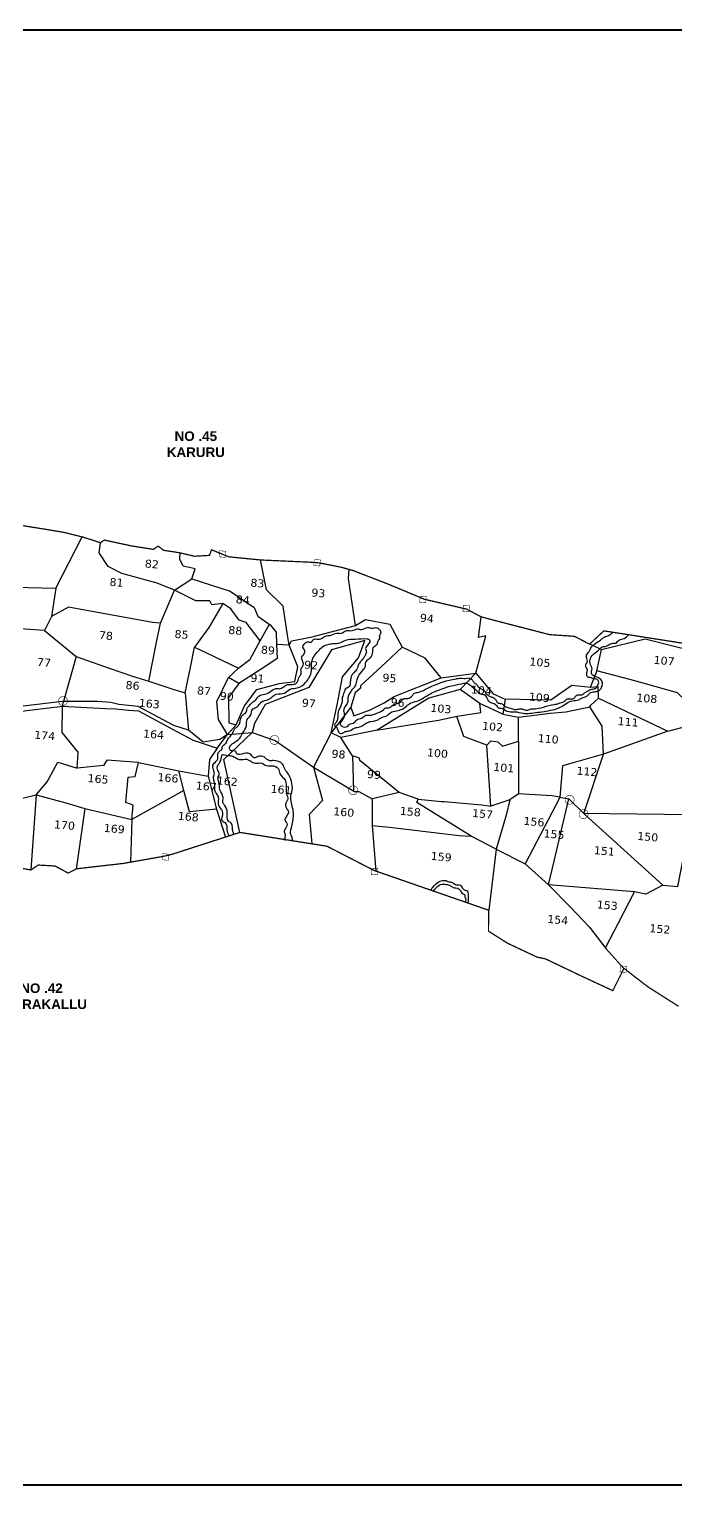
# Model space of a CAD drawing. Header units: inches. Extents: x 749926 to 764968, y 1657896 to 1663187.
# Drawn here: x 757515 to 759567, y 1657896 to 1662519 of the extents above; entities that cross this region are included whole.
import ezdxf
from ezdxf.enums import TextEntityAlignment as Align

# ---------------------------------------------------------------- set-up
doc = ezdxf.new("R2010")
doc.units = ezdxf.units.IN
doc.header["$MEASUREMENT"] = 0
doc.linetypes.add('ACAD_ISO02W100', pattern=[15, 12, -3])
for name, color, linetype in [('PLOT', 7, 'Continuous'), ('PLOT NO', 7, 'Continuous'), ('ROADS', 6, 'Continuous'), ('TANKS-STREAM', 4, 'Continuous'), ('VILLAGE BOUNDRY', 5, 'Continuous'), ('VILLAGE STONES', 240, 'Continuous')]:
    doc.layers.add(name, color=color, linetype=linetype)
doc.styles.get("Standard").update_dxf_attribs({"font": 'verdana_0.ttf'})

msp = doc.modelspace()

# ---------------------------------------------------------------- hatches: boundary and pattern name
at = {"layer": 'VILLAGE STONES'}
h = msp.add_hatch(color=256, dxfattribs=at)
edge = h.paths.add_edge_path(flags=16)
edge.add_arc((757622.2, 1660386.6), 13.6, -5.0068, 354.9932)
edge = h.paths.add_edge_path()
edge.add_arc((757622.2, 1660386.6), 15.3, -5.0068, 354.9932)
h = msp.add_hatch(color=256, dxfattribs=at)
edge = h.paths.add_edge_path(flags=16)
edge.add_arc((758293.5, 1660263.1), 13.6, -5.0068, 354.9932)
edge = h.paths.add_edge_path()
edge.add_arc((758293.5, 1660263.1), 15.3, -5.0068, 354.9932)
h = msp.add_hatch(color=256, dxfattribs=at)
edge = h.paths.add_edge_path(flags=16)
edge.add_arc((758543.1, 1660103.3), 13.6, -5.0068, 354.9932)
edge = h.paths.add_edge_path()
edge.add_arc((758543.1, 1660103.3), 15.3, -5.0068, 354.9932)
h = msp.add_hatch(color=256, dxfattribs=at)
edge = h.paths.add_edge_path(flags=16)
edge.add_arc((759230.4, 1660073.2), 13.6, -5.0068, 354.9932)
edge = h.paths.add_edge_path()
edge.add_arc((759230.4, 1660073.2), 15.3, -5.0068, 354.9932)
h = msp.add_hatch(color=256, dxfattribs=at)
edge = h.paths.add_edge_path(flags=16)
edge.add_arc((759274.6, 1660027.4), 13.6, -5.0068, 354.9932)
edge = h.paths.add_edge_path()
edge.add_arc((759274.6, 1660027.4), 15.3, -5.0068, 354.9932)

# ---------------------------------------------------------------- linework, layer by layer
at = {"layer": 'PLOT', "color": 5, "const_width": 6}
msp.add_lwpolyline([(749929, 1662515.9), (764964.6, 1662515.9), (764964.6, 1657898.6), (749929, 1657898.6)], close=True, dxfattribs=at)
at = {"layer": 'PLOT'}
for points in [[(757287.3, 1660752.2), (757599.7, 1660744.6), (757683, 1660907.4)], [(757931.9, 1660633.9), (757976.7, 1660738.5), (757921.5, 1660760.2), (757809.4, 1660790.7), (757765.7, 1660813.8), (757737.4, 1660857.2), (757741.2, 1660888.8)], [(757976.7, 1660738.5), (758031.5, 1660774.4), (758041.6, 1660805.6), (758004.1, 1660814.3), (757992.7, 1660836.9), (757994.4, 1660856.6)], [(758339.9, 1660564.1), (758334.6, 1660596), (758320.8, 1660687.5), (758268.6, 1660738.9), (758248.8, 1660834.2)], [(758339.9, 1660564.1), (758348, 1660577.1), (758408.8, 1660589.6), (758550.5, 1660626.4), (758528.8, 1660774.9), (758531, 1660804)], [(757599.7, 1660744.6), (757585.5, 1660655), (757563.8, 1660610), (757470.6, 1660616.6), (757283.3, 1660697.8)], [(758248.4, 1660577.2), (758203.3, 1660635.4), (758181.2, 1660642.9), (758155.5, 1660679.1), (758129.9, 1660696.2), (758095.1, 1660692.1), (758088.6, 1660704.7), (758043.5, 1660704.7), (757976.7, 1660738.5)], [(758031.5, 1660774.4), (758153.1, 1660735.6), (758229.5, 1660683.3), (758241.1, 1660655.6), (758279.4, 1660628.8), (758298.5, 1660605.4), (758300, 1660565.6), (758302.2, 1660521.9), (758265.9, 1660496.7), (758180.6, 1660442.6), (758147.5, 1660461.3), (758179.8, 1660490.3), (758216.7, 1660518.9), (758248.4, 1660577.2), (758277.5, 1660630.1)], [(758129.9, 1660696.2), (758084.7, 1660620.3), (758040.1, 1660557.4), (758077.7, 1660539.7), (758179.8, 1660490.3)], [(757664.1, 1660527.6), (757769, 1660491), (757843.3, 1660465.4), (757895.1, 1660449.8), (757918.2, 1660567.6), (757931.9, 1660633.9), (757906.3, 1660636.2), (757680.2, 1660676.6), (757639.4, 1660683.9), (757585.5, 1660655)], [(758550.5, 1660626.4), (758582.4, 1660645.6), (758659.1, 1660630.8), (758698.3, 1660557.1), (758646.4, 1660508.4), (758566.7, 1660434.9), (758566.7, 1660426.9), (758550, 1660412.6), (758535.5, 1660367), (758472.9, 1660285.8)], [(758932.3, 1660475), (758964.5, 1660593.8), (758941.4, 1660588.5), (758949.2, 1660653.7)], [(757563.8, 1660610), (757664.1, 1660527.6), (757624.1, 1660385.3)], [(757895.1, 1660449.8), (757971.3, 1660424.6), (758009.6, 1660412), (758026.5, 1660492.7), (758040.1, 1660557.3)], [(758171.8, 1660310.9), (758198.5, 1660371.6), (758237.1, 1660423), (758309.9, 1660442.1), (758358.3, 1660448.7), (758367.2, 1660495), (758339.9, 1660564.1), (758300, 1660565.6)], [(758472.9, 1660285.8), (758492.8, 1660374), (758508.9, 1660463.3), (758560.3, 1660523.5), (758580, 1660579.1), (758474.5, 1660548.6), (758402.7, 1660429), (758263.9, 1660375.3), (758229.6, 1660314.8), (758222.2, 1660286.4)], [(758535.5, 1660367), (758545, 1660339.7), (758595.4, 1660357.2), (758641.4, 1660381), (758673.3, 1660401), (758822.2, 1660460.6), (758771.7, 1660522.1), (758698.3, 1660557.1)], [(759316.6, 1660482.6), (759331.5, 1660550.1), (759293.6, 1660567)], [(759331.5, 1660550.1), (759469.9, 1660583.4), (759570.3, 1660558.4), (759702.6, 1660524.1), (759610.7, 1660308.4)], [(758144.2, 1660280.7), (758115.5, 1660328.3), (758110.2, 1660385.3), (758147.5, 1660461.3)], [(758822.2, 1660460.6), (758932.3, 1660475), (758882.7, 1660423), (758783.8, 1660395.6), (758619.7, 1660294.4), (758504.3, 1660270.3)], [(758932.3, 1660475), (758987.1, 1660409.6), (759025.2, 1660392.3), (759018, 1660344.4), (758945.1, 1660378.6)], [(759541.9, 1660290.8), (759610.7, 1660308.4), (759599.4, 1660387), (759572.4, 1660412.5), (759437.4, 1660450.3), (759316.6, 1660482.6), (759295.9, 1660429.6)], [(758180.6, 1660442.6), (758147.1, 1660397.9), (758148.9, 1660316.8), (758171.8, 1660310.9), (758144.2, 1660280.7)], [(758616.9, 1660293.8), (758814.4, 1660325.7), (758873.7, 1660338), (758948.7, 1660350), (758945.1, 1660378.6), (758882.7, 1660423)], [(759018, 1660344.4), (759068.5, 1660335), (759168.4, 1660348.2), (759218.3, 1660352.2), (759294.6, 1660367.7), (759297.4, 1660372.9), (759321.5, 1660395.5), (759321.1, 1660431.9), (759298, 1660429.4), (759237.6, 1660435.5), (759171.1, 1660389), (759025.2, 1660392.3)], [(757445.1, 1660067), (757536.7, 1660088.6), (757571.7, 1660130), (757605.6, 1660192.4), (757667.6, 1660173.6), (757670.3, 1660224.6), (757619.2, 1660286.4), (757620.3, 1660370.6), (757624.1, 1660385.3)], [(758009.6, 1660412), (758020.3, 1660294.5)], [(759333.6, 1660307.2), (759294.6, 1660367.7)], [(759321.5, 1660395.5), (759541.9, 1660290.8), (759337.5, 1660217.5)], [(758749.1, 1660075.3), (758823.5, 1660067.7), (758832.5, 1660067.7), (758952, 1660056.7), (758980.7, 1660052.9), (758967.9, 1660245.9), (758930.1, 1660259.8), (758894.5, 1660274.4), (758871.8, 1660337.6)], [(758967.9, 1660245.9), (758980.5, 1660259.8), (759002.5, 1660257), (759017.2, 1660243.4), (759067.8, 1660259), (759068.5, 1660335)], [(758183.7, 1659969.5), (758133.1, 1660200.8), (758222.2, 1660286.4)], [(758144.2, 1660280.7), (758222.2, 1660286.4), (758295.3, 1660260.7), (758417.2, 1660176.8), (758547.1, 1660099.7), (758560.8, 1660099.7), (758603.3, 1660076.4), (758603.9, 1659991.8), (758614.7, 1659847)], [(758541.1, 1660212.4), (758504.3, 1660270.3), (758472.9, 1660285.8), (758417.2, 1660176.8)], [(759525.9, 1659802), (759573.3, 1659797.5), (759600.4, 1659933), (759619, 1660024.8), (759356.1, 1660028.6), (759275.2, 1660029.9), (759337.5, 1660217.5), (759333.6, 1660307.2)], [(758111.4, 1660236.8), (758087.6, 1660200.7), (758083.5, 1660148.4)], [(759067.8, 1660259), (759068.2, 1660092.3), (759040.8, 1660072.4), (758980.7, 1660052.9)], [(757840.8, 1660010.1), (757844.9, 1660056.4), (757821.8, 1660064.7), (757828.8, 1660145.3), (757851.8, 1660146.6), (757862.2, 1660191.7), (757760.9, 1660198.7), (757751.2, 1660181.9), (757667.6, 1660173.6)], [(757862.2, 1660191.7), (757990, 1660164.7), (758083.5, 1660148.4), (758109.4, 1660043.5), (758024.3, 1660035.2), (758006.2, 1660102.6), (757840.8, 1660010.1)], [(758689, 1660096.3), (758564.2, 1660197.3), (758563, 1660205.4), (758541.1, 1660212.4), (758543.8, 1660101.6)], [(759337.5, 1660217.5), (759234.3, 1660187.9), (759207.7, 1660180.3), (759198.8, 1660081.2), (759227.7, 1660076.1)], [(758006.2, 1660102.6), (757990, 1660164.7)], [(758417.2, 1660176.8), (758445.7, 1660070.9), (758403.9, 1660025.9), (758412.4, 1659933.2)], [(758603.9, 1659991.8), (758658.9, 1659985.8), (758880.2, 1659960.2), (758917.6, 1659957.1), (758745.7, 1660064.4), (758749.1, 1660075.3), (758689, 1660096.3), (758603.3, 1660076.4)], [(759198.7, 1660080), (759198.8, 1660081.2), (759173.6, 1660085.2), (759068.2, 1660092.3)], [(757536.7, 1660088.6), (757520.4, 1659850.3)], [(757536.7, 1660088.6), (757630.9, 1660063.9), (757691.4, 1660045), (757663.7, 1659852.8)], [(757691.4, 1660045), (757840.8, 1660010.1), (757836.5, 1659875.1)], [(758109.4, 1660043.5), (758138, 1659954.7)], [(759040.8, 1660072.4), (759028.5, 1660024), (758996.8, 1659916.6), (758917.6, 1659957.1)], [(759198.7, 1660080), (759089.2, 1659870.3)], [(759344.2, 1659602.7), (759385.2, 1659682.1), (759435.8, 1659780.7), (759163.1, 1659803.4), (759180.8, 1659878), (759227.7, 1660076.1), (759278.6, 1660026.6), (759525.9, 1659802), (759472.1, 1659773.7), (759435.8, 1659780.7)], [(758996.8, 1659916.6), (758973.4, 1659722.5)], [(758996.8, 1659916.6), (759089.2, 1659870.3), (759163.1, 1659803.4), (759232.3, 1659733.1), (759293, 1659669.3), (759345.7, 1659600.7), (759402.7, 1659538.1)]]:
    msp.add_lwpolyline(points, dxfattribs=at)
at = {"layer": 'ROADS'}
msp.add_lwpolyline([(757463.9, 1660351.6), (757620.3, 1660370.6), (757757.5, 1660362.3), (757790.4, 1660361.6), (757830.1, 1660357.6), (757861.5, 1660355.8), (757983.9, 1660289.8), (758035.9, 1660262.6), (758111.4, 1660236.8), (758144.2, 1660280.7), (758120.2, 1660264.4), (758067.3, 1660256.3), (758020.3, 1660294.5), (757974.3, 1660308.6), (757860.4, 1660368.6), (757799.9, 1660375.1), (757774.2, 1660381.5), (757732.1, 1660385.2), (757620.7, 1660385.4), (757451.3, 1660365.1)], dxfattribs=at)
at = {"layer": 'TANKS-STREAM'}
for points in [[(758149.2, 1659958.4), (758143.4, 1659977.5), (758140.6, 1659997), (758128.2, 1660005.7), (758130, 1660031.8), (758122.2, 1660046.7), (758115.7, 1660059.7), (758116, 1660081.4), (758109.3, 1660092.8), (758104.7, 1660103.3), (758104.7, 1660115.8), (758104, 1660124.6), (758100.5, 1660136.9), (758101, 1660149.1), (758102.5, 1660154.4), (758099.8, 1660168.1), (758098, 1660182.6), (758107.8, 1660194.7), (758113.5, 1660202.5), (758113.5, 1660215.8), (758118.3, 1660226.3), (758126, 1660232.7), (758130, 1660244.7), (758139.2, 1660252.1), (758145.4, 1660265.9), (758153.6, 1660275.2), (758162.9, 1660289.2), (758166.4, 1660297), (758174.9, 1660304.7), (758182.3, 1660314), (758185, 1660323.5), (758193, 1660343.1), (758203.8, 1660350.6), (758206.8, 1660363.3), (758213.7, 1660372.1), (758224.9, 1660383.6), (758234.4, 1660390.5), (758247.6, 1660404.9), (758267.6, 1660408.9), (758286.6, 1660421.1), (758298.3, 1660425.9), (758311.5, 1660425.9), (758326.5, 1660434.1), (758334.7, 1660438.6), (758356.5, 1660439.8), (758367, 1660448.9), (758373, 1660464.4), (758378.2, 1660473.6), (758378, 1660489.1), (758384, 1660497.7), (758383.7, 1660510.9), (758379.5, 1660522.9), (758387.9, 1660536.6), (758389.7, 1660546.5), (758383.4, 1660558.4), (758390.2, 1660569.5), (758399, 1660574.2), (758409.9, 1660573.2), (758416.9, 1660582), (758430.4, 1660582.9), (758442.4, 1660585.2), (758455.1, 1660592.7), (758470.5, 1660594.9), (758490.9, 1660601.6), (758504.4, 1660601.6), (758522.6, 1660610.3), (758539.8, 1660609.9), (758556.7, 1660615.1), (758570.3, 1660613.3), (758589, 1660619.6), (758603.6, 1660617.8), (758617.3, 1660619.3), (758626.2, 1660613.8), (758630.2, 1660605.9), (758630.5, 1660600.6), (758626.2, 1660593.3), (758627, 1660588.8), (758624.7, 1660581.9), (758620.8, 1660574), (758618, 1660565.3), (758606.1, 1660554.8), (758603.8, 1660536.8), (758593.1, 1660519.7), (758581.6, 1660507.1), (758581.4, 1660497.2), (758575.1, 1660486.2), (758558.7, 1660464.6), (758553.4, 1660449.3), (758549, 1660433.6), (758539.4, 1660421.9), (758531.7, 1660410.4), (758526.9, 1660400), (758526.1, 1660385.4), (758520, 1660372.8), (758513, 1660355.5), (758515.4, 1660340.9), (758508.4, 1660325.4), (758501.6, 1660314.1), (758508.4, 1660305.8), (758524.3, 1660305.8), (758535, 1660314.6), (758543.8, 1660316), (758554.4, 1660326.7), (758571.6, 1660333.3), (758582.9, 1660341.1), (758595.1, 1660341.7), (758606.8, 1660343.3), (758621.5, 1660349.3), (758640.1, 1660359.3), (758646.5, 1660364.9), (758656.7, 1660364.9), (758666.1, 1660370.7), (758673.6, 1660376.1), (758689.7, 1660381.2), (758703.2, 1660393.3), (758716.3, 1660394.7), (758731.1, 1660404.2), (758738.1, 1660411.4), (758750.6, 1660414.4), (758759.4, 1660417.3), (758772.8, 1660423.6), (758847.7, 1660452.9), (758870.2, 1660457.3), (758883.6, 1660458.9), (758894, 1660458.1), (758903.1, 1660458.8), (758912.4, 1660459.5), (758919.3, 1660455.7), (758924.6, 1660448.8), (758927.3, 1660444.4), (758931.1, 1660442.7), (758937.5, 1660435.3), (758945, 1660427.3), (758960.6, 1660417.5), (758966.2, 1660408.7), (758970.2, 1660405.1), (758978.2, 1660401), (758987.3, 1660397.3), (758994.6, 1660392), (758999.6, 1660384), (759003.9, 1660380.2), (759009.6, 1660378.7), (759015.8, 1660377.5), (759022.2, 1660371.9), (759027.6, 1660368.5), (759034.2, 1660365.5), (759041.9, 1660364.3), (759059, 1660359.4), (759070.4, 1660361.5), (759077.6, 1660361.5), (759087.3, 1660358.7), (759091.7, 1660357.9), (759097.4, 1660357.4), (759108, 1660361.2), (759113.7, 1660361.6), (759181.8, 1660375.8), (759194.7, 1660378.7), (759200, 1660381.1), (759208.6, 1660383.3), (759214.4, 1660385.7), (759220.8, 1660392.2), (759226.4, 1660393.7), (759243.7, 1660394.9), (759248.9, 1660401.4), (759258, 1660406.5), (759268.9, 1660406.4), (759275.4, 1660410.6), (759283.4, 1660416), (759290.9, 1660420.3), (759304, 1660424.5), (759314.1, 1660428), (759320.4, 1660437.9), (759322.4, 1660447), (759317.3, 1660454.9), (759306.7, 1660457.2), (759295.4, 1660460.7), (759287.6, 1660462.5), (759284.6, 1660472.8), (759286.4, 1660487.5), (759282, 1660495.1), (759282, 1660503.1), (759286.4, 1660511.1), (759286, 1660517.6), (759283.9, 1660531.9), (759288.2, 1660538.7), (759292.7, 1660544), (759296.6, 1660552.3), (759299.7, 1660558.7), (759312.9, 1660569.5), (759333, 1660583.8), (759340.8, 1660589.6), (759351.1, 1660593.6), (759356.4, 1660596.1), (759364.4, 1660601.5), (759367.7, 1660604.7)], [(758149.2, 1659958.4), (758143.4, 1659977.5), (758140.6, 1659997), (758128.2, 1660005.7), (758130, 1660031.8), (758122.2, 1660046.7), (758115.7, 1660059.7), (758116, 1660081.4), (758109.3, 1660092.8), (758104.7, 1660103.3), (758104.7, 1660115.8), (758104, 1660124.6), (758100.5, 1660136.9), (758101, 1660149.1), (758102.5, 1660154.4), (758099.8, 1660168.1), (758098, 1660182.6), (758107.8, 1660194.7), (758113.5, 1660202.5), (758113.5, 1660215.8), (758118.3, 1660226.3), (758126, 1660232.7), (758130, 1660244.7), (758139.2, 1660252.1), (758145.4, 1660265.9), (758153.6, 1660275.2), (758162.9, 1660289.2), (758166.4, 1660297), (758174.9, 1660304.7), (758182.3, 1660314), (758185, 1660323.5), (758193, 1660343.1), (758203.8, 1660350.6), (758206.8, 1660363.3), (758213.7, 1660372.1), (758224.9, 1660383.6), (758234.4, 1660390.5), (758247.6, 1660404.9), (758267.6, 1660408.9), (758286.6, 1660421.1), (758298.3, 1660425.9), (758311.5, 1660425.9), (758326.5, 1660434.1), (758334.7, 1660438.6), (758356.5, 1660439.8), (758367, 1660448.9), (758373, 1660464.4), (758378.2, 1660473.6), (758378, 1660489.1), (758384, 1660497.7), (758383.7, 1660510.9), (758379.5, 1660522.9), (758387.9, 1660536.6), (758389.7, 1660546.5), (758383.4, 1660558.4), (758390.2, 1660569.5), (758399, 1660574.2), (758409.9, 1660573.2), (758416.9, 1660582), (758430.4, 1660582.9), (758442.4, 1660585.2), (758455.1, 1660592.7), (758470.5, 1660594.9), (758490.9, 1660601.6), (758504.4, 1660601.6), (758522.6, 1660610.3), (758539.8, 1660609.9), (758556.7, 1660615.1), (758570.3, 1660613.3), (758589, 1660619.6), (758603.6, 1660617.8), (758617.3, 1660619.3), (758626.2, 1660613.8), (758630.2, 1660605.9), (758630.5, 1660600.6), (758626.2, 1660593.3), (758627, 1660588.8), (758624.7, 1660581.9), (758620.8, 1660574), (758618, 1660565.3), (758606.1, 1660554.8), (758603.8, 1660536.8), (758593.1, 1660519.7), (758581.6, 1660507.1), (758581.4, 1660497.2), (758575.1, 1660486.2), (758558.7, 1660464.6), (758553.4, 1660449.3), (758549, 1660433.6), (758539.4, 1660421.9), (758531.7, 1660410.4), (758526.9, 1660400), (758526.1, 1660385.4), (758520, 1660372.8), (758513, 1660355.5), (758515.4, 1660340.9), (758508.4, 1660325.4), (758501.6, 1660314.1), (758508.4, 1660305.8), (758524.3, 1660305.8), (758535, 1660314.6), (758543.8, 1660316), (758554.4, 1660326.7), (758571.6, 1660333.3), (758582.9, 1660341.1), (758595.1, 1660341.7), (758606.8, 1660343.3), (758621.5, 1660349.3), (758640.1, 1660359.3), (758646.5, 1660364.9), (758656.7, 1660364.9), (758666.1, 1660370.7), (758673.6, 1660376.1), (758689.7, 1660381.2), (758703.2, 1660393.3), (758716.3, 1660394.7), (758731.1, 1660404.2), (758738.1, 1660411.4), (758750.6, 1660414.4), (758759.4, 1660417.3), (758772.8, 1660423.6), (758847.7, 1660452.9), (758870.2, 1660457.3), (758883.6, 1660458.9), (758894, 1660458.1), (758903.1, 1660458.8), (758912.4, 1660459.5), (758919.3, 1660455.7), (758924.6, 1660448.8), (758927.3, 1660444.4), (758931.1, 1660442.7), (758937.5, 1660435.3), (758945, 1660427.3), (758960.6, 1660417.5), (758966.2, 1660408.7), (758970.2, 1660405.1), (758978.2, 1660401), (758987.3, 1660397.3), (758994.6, 1660392), (758999.6, 1660384), (759003.9, 1660380.2), (759009.6, 1660378.7), (759015.8, 1660377.5), (759022.2, 1660371.9), (759027.6, 1660368.5), (759034.2, 1660365.5), (759041.9, 1660364.3), (759059, 1660359.4), (759070.4, 1660361.5), (759077.6, 1660361.5), (759087.3, 1660358.7), (759091.7, 1660357.9), (759097.4, 1660357.4), (759108, 1660361.2), (759113.7, 1660361.6), (759181.8, 1660375.8), (759194.7, 1660378.7), (759200, 1660381.1), (759208.6, 1660383.3), (759214.4, 1660385.7), (759220.8, 1660392.2), (759226.4, 1660393.7), (759243.7, 1660394.9), (759248.9, 1660401.4), (759258, 1660406.5), (759268.9, 1660406.4), (759275.4, 1660410.6), (759283.4, 1660416), (759290.9, 1660420.3), (759304, 1660424.5), (759314.1, 1660428), (759320.4, 1660437.9), (759322.4, 1660447), (759317.3, 1660454.9), (759306.7, 1660457.2), (759295.4, 1660460.7), (759287.6, 1660462.5), (759284.6, 1660472.8), (759286.4, 1660487.5), (759282, 1660495.1), (759282, 1660503.1), (759286.4, 1660511.1), (759286, 1660517.6), (759283.9, 1660531.9), (759288.2, 1660538.7), (759292.7, 1660544), (759296.6, 1660552.3), (759299.7, 1660558.7), (759312.9, 1660569.5), (759333, 1660583.8), (759340.8, 1660589.6), (759351.1, 1660593.6), (759356.4, 1660596.1), (759364.4, 1660601.5), (759367.7, 1660604.7)], [(758350.3, 1659943.1), (758348.6, 1659956.8), (758344.6, 1659965.1), (758345.9, 1659978.5), (758350.7, 1660000.1), (758352.4, 1660042.5), (758347.1, 1660063.1), (758345.8, 1660084.6), (758350.4, 1660111.1), (758345.1, 1660138.1), (758337.8, 1660154.4), (758327.5, 1660169.2), (758319.2, 1660185.8), (758290, 1660197.5), (758275.7, 1660197.5), (758261.5, 1660208.4), (758240.3, 1660210), (758229.3, 1660205.7), (758219.7, 1660215.7), (758196.2, 1660220), (758174, 1660219.3), (758169, 1660227.6), (758153.8, 1660229.9), (758150.8, 1660238.2), (758163, 1660253.1), (758183.3, 1660268.6), (758192.3, 1660284.2), (758204.8, 1660308.2), (758206.8, 1660328.1), (758216.8, 1660339.7), (758224.7, 1660361.2), (758238.3, 1660367.8), (758250.9, 1660382.4), (758275.8, 1660392), (758298.6, 1660408.2), (758325.6, 1660411.5), (758342.8, 1660424.1), (758365.7, 1660428), (758392.2, 1660444.9), (758410.8, 1660482.3), (758412.4, 1660512.5), (758420.7, 1660531), (758436.7, 1660549.1), (758445.9, 1660558.7), (758462.5, 1660566), (758478.8, 1660568.7), (758501.3, 1660571), (758519.5, 1660579.9), (758550, 1660583.2), (758586.5, 1660583.9), (758595.6, 1660580.2), (758595.8, 1660574.6), (758582.9, 1660553.5), (758585.2, 1660540.7), (758581.4, 1660531.4), (758575.6, 1660522.7), (758566.9, 1660511.7), (758560.2, 1660502.1), (758555.5, 1660489.2), (758545.9, 1660477), (758540.1, 1660470.3), (758534.2, 1660445.4), (758530.7, 1660432.6), (758519.4, 1660424.8), (758513, 1660410.5), (758508, 1660394.2), (758508, 1660383.4), (758498.7, 1660360.3), (758494.6, 1660342.8), (758494.3, 1660334.4), (758490.2, 1660321.3), (758485, 1660307.9), (758488.1, 1660305.5), (758496.3, 1660289), (758502.7, 1660283.2), (758508.9, 1660284.3), (758517.9, 1660289.3), (758530.4, 1660291.9), (758545.6, 1660299.7), (758560.1, 1660303.8), (758575.3, 1660309.6), (758587.2, 1660318.1), (758605.3, 1660322.4), (758618.4, 1660325.3), (758633.8, 1660334.1), (758650.7, 1660340.8), (758661.8, 1660349.5), (758699.3, 1660361), (758716.7, 1660374.1), (758730.4, 1660381.9), (758749.9, 1660387.2), (758765.4, 1660395.9), (758783.7, 1660406.9), (758803, 1660417.1), (758819.3, 1660422.7), (758845.8, 1660432.3), (758879, 1660439.5), (758908.8, 1660441.5), (758923.7, 1660429), (758929.5, 1660424.4), (758941.5, 1660413), (758947.3, 1660409), (758961, 1660405.8), (758969.4, 1660392.4), (758975.3, 1660383.9), (758995.1, 1660375.8), (759006.2, 1660364), (759013.8, 1660363.7), (759031.3, 1660354.4), (759054.9, 1660352.4), (759083.7, 1660347.7), (759098.8, 1660347.2), (759122.4, 1660349.8), (759175.7, 1660358.5), (759200.2, 1660366.6), (759239.4, 1660387.1), (759258.7, 1660390.1), (759269.7, 1660396.5), (759282.8, 1660400.8), (759289.8, 1660406.6), (759298, 1660413.3), (759313.1, 1660416.2), (759325.6, 1660421.2), (759333.2, 1660433.7), (759333.8, 1660447.4), (759322.1, 1660459.7), (759299.4, 1660473.7), (759301.4, 1660488.8), (759295.3, 1660506), (759301.1, 1660530.1), (759322.2, 1660547.8), (759334.1, 1660558.3), (759346, 1660560.6), (759364.1, 1660569.4), (759376.9, 1660570.5), (759387.1, 1660580.1), (759403.1, 1660584.8), (759416.8, 1660597)], [(758165, 1659963.5), (758161.5, 1659972.9), (758156.9, 1659997.8), (758148, 1660005.2), (758143.7, 1660032.8), (758135.7, 1660054.4), (758130, 1660064.1), (758130.4, 1660079.9), (758120.4, 1660105), (758117.3, 1660130), (758114.5, 1660143), (758118.1, 1660154.7), (758112.4, 1660170.3), (758112.7, 1660180.2), (758122.9, 1660197.6), (758128.3, 1660215.3), (758146.6, 1660213.8), (758161.1, 1660211.1), (758181.5, 1660201.2), (758206.1, 1660201.5), (758231.7, 1660189.2), (758252.9, 1660189.5), (758268.3, 1660181.4), (758284.5, 1660181.1), (758305.8, 1660171.5), (758310.9, 1660155.9), (758327.8, 1660134.8), (758330.5, 1660118.6), (758330.5, 1660103), (758333.2, 1660087.7), (758335.2, 1660072.2), (758330.4, 1660064.4), (758331.3, 1660046.7), (758337.9, 1660035.6), (758327.4, 1660006.6), (758333.2, 1659998.5), (758328, 1659981.4), (758324.4, 1659971.8), (758327.4, 1659963.7), (758326.2, 1659952.3), (758326.8, 1659943.6)], [(758907.4, 1659745.4), (758909.4, 1659750.7), (758909.2, 1659764.2), (758906.7, 1659781.8), (758893.2, 1659788.9), (758884.4, 1659801.2), (758874.9, 1659802.1), (758865.6, 1659804.7), (758855.7, 1659811), (758847.9, 1659811.9), (758835.3, 1659816.1), (758826.5, 1659815.3), (758818.8, 1659814.1), (758801.2, 1659801), (758791.4, 1659790), (758789.7, 1659784)], [(758798, 1659783.4), (758807.5, 1659794.7), (758825.6, 1659805.4), (758837.7, 1659804.7), (758851.1, 1659800.7), (758860.5, 1659795.1), (758878, 1659790.8), (758883.9, 1659784), (758892, 1659774.5), (758896.8, 1659772.7), (758897.6, 1659766.1), (758898.8, 1659761.4), (758900.8, 1659758.8), (758899.4, 1659751.7), (758900, 1659748)]]:
    msp.add_spline(points, degree=3, dxfattribs=at)
at = {"layer": 'VILLAGE BOUNDRY', "linetype": 'ACAD_ISO02W100', "ltscale": 2, "const_width": 4}
for points in [[(757425.2, 1660954.1), (757582.1, 1660929.1), (757625.4, 1660921.7), (757688.3, 1660906.1), (757741.2, 1660888.8), (757753.3, 1660897.4), (757840.7, 1660878.5), (757909.4, 1660867.8), (757924.2, 1660878.2), (757941.5, 1660864.8), (757992.3, 1660857.1), (758039.5, 1660846), (758087, 1660848.7), (758093.7, 1660866.4), (758148.9, 1660844.1), (758250.2, 1660834.1), (758411.6, 1660826.8), (758435.4, 1660824.9), (758505.5, 1660811.1), (758543.2, 1660800.5), (758653.1, 1660758), (758770.2, 1660709.3), (758904.6, 1660677.8), (758949.2, 1660653.7), (759015.6, 1660636.2), (759166.6, 1660597.2), (759245.7, 1660591.8), (759293.6, 1660567), (759338.9, 1660609.2), (759620.1, 1660565.2)], [(759576.2, 1659417.5), (759478.2, 1659479.7), (759402.7, 1659538.1), (759367.4, 1659467.3), (759274.5, 1659510.4), (759153.9, 1659568), (759127.4, 1659573.5), (759033, 1659617.9), (758972.7, 1659656.1), (758973.4, 1659722.5), (758609.3, 1659848.8), (758460.4, 1659925.6), (758183.7, 1659969.5), (757963.8, 1659898.6), (757938.1, 1659893), (757813.9, 1659871.1), (757666.4, 1659854.2), (757638.8, 1659840.4), (757597, 1659862.9), (757543.6, 1659866), (757520.4, 1659850.3), (757394.3, 1659872.3)]]:
    msp.add_lwpolyline(points, dxfattribs=at)
at = {"layer": 'VILLAGE STONES', "const_width": 1.55}
for points in [[(758119.4, 1660863.5), (758138.7, 1660861.8), (758137, 1660842.4), (758117.7, 1660844.1)], [(758419.8, 1660835.9), (758439.2, 1660834.2), (758437.5, 1660814.9), (758418.1, 1660816.6)], [(758756, 1660719.3), (758775.3, 1660717.6), (758773.6, 1660698.3), (758754.3, 1660700)], [(758893.2, 1660690.8), (758912.5, 1660689.1), (758910.8, 1660669.7), (758891.5, 1660671.4)], [(757939.5, 1659902), (757958.8, 1659900.3), (757957.1, 1659881), (757937.8, 1659882.6)], [(758602.5, 1659856), (758621.8, 1659854.3), (758620.1, 1659834.9), (758600.8, 1659836.6)], [(759391.7, 1659546), (759411.1, 1659544.3), (759409.4, 1659524.9), (759390.1, 1659526.6)]]:
    msp.add_lwpolyline(points, close=True, dxfattribs=at)

# ---------------------------------------------------------------- texts
at = {"layer": 'PLOT NO'}
for s, p in [('82', (757904.4, 1660821.3)), ('81', (757792.2, 1660763.1)), ('83', (758239.4, 1660760.8)), ('93', (758432.6, 1660729.3)), ('84', (758193, 1660707.9)), ('94', (758777.3, 1660649.4)), ('78', (757758.7, 1660594.4)), ('85', (757998.7, 1660598)), ('88', (758169.2, 1660610.7)), ('89', (758272.8, 1660548.1)), ('77', (757562.3, 1660509.2)), ('92', (758409.9, 1660500.7)), ('105', (759136, 1660509.3)), ('107', (759530.3, 1660514.6)), ('91', (758239.4, 1660458.7)), ('95', (758658.6, 1660459.7)), ('86', (757843.2, 1660436)), ('87', (758069.9, 1660418.8)), ('90', (758142.2, 1660401.5)), ('104', (758950.4, 1660420.9)), ('163', (757896.3, 1660378.2)), ('97', (758402.7, 1660379.9)), ('96', (758684.5, 1660382)), ('103', (758821.7, 1660362.4)), ('109', (759134.2, 1660398)), ('108', (759475.3, 1660394.9)), ('111', (759416, 1660320.3)), ('174', (757564.3, 1660277.2)), ('164', (757909.9, 1660280.8)), ('102', (758985.8, 1660305.2)), ('110', (759162.3, 1660266.4)), ('98', (758496.8, 1660217.9)), ('100', (758810.9, 1660221.1)), ('101', (759021.4, 1660174.8)), ('165', (757733.7, 1660139.3)), ('166', (757955.6, 1660142.6)), ('162', (758143.6, 1660132)), ('99', (758609.1, 1660153.2)), ('112', (759285.4, 1660162.9)), ('167', (758077.1, 1660115.7)), ('161', (758314.6, 1660105.5)), ('160', (758513.5, 1660034)), ('158', (758724.8, 1660035.3)), ('170', (757627.1, 1659992.7)), ('168', (758020, 1660019.5)), ('157', (758954.1, 1660028.6)), ('156', (759117.1, 1660003.5)), ('169', (757785.1, 1659981.2)), ('155', (759180.8, 1659963.8)), ('150', (759478.3, 1659955.7)), ('159', (758822.8, 1659892.3)), ('151', (759340.5, 1659910.6)), ('153', (759349.8, 1659738.5)), ('154', (759192.7, 1659692.3)), ('152', (759516.8, 1659663))]:
    msp.add_text(s, height=25.4, rotation=354.9932, dxfattribs=at).set_placement(p, align=Align.MIDDLE_CENTER)
at = {"layer": 'VILLAGE STONES', "char_height": 30.484, "width": 495.767, "attachment_point": 2}
for s, insert in [('{\\fArial|b1|i0|c0|p34;NO .45\\PKARURU}', (758043.9, 1661242.3)), ('{\\fArial|b1|i0|c0|p34;NO .42 \\PTATRAKALLU}', (757554.1, 1659490.3))]:
    msp.add_mtext(s, dxfattribs=dict(at, insert=insert))

doc.saveas('drawing.dxf')
